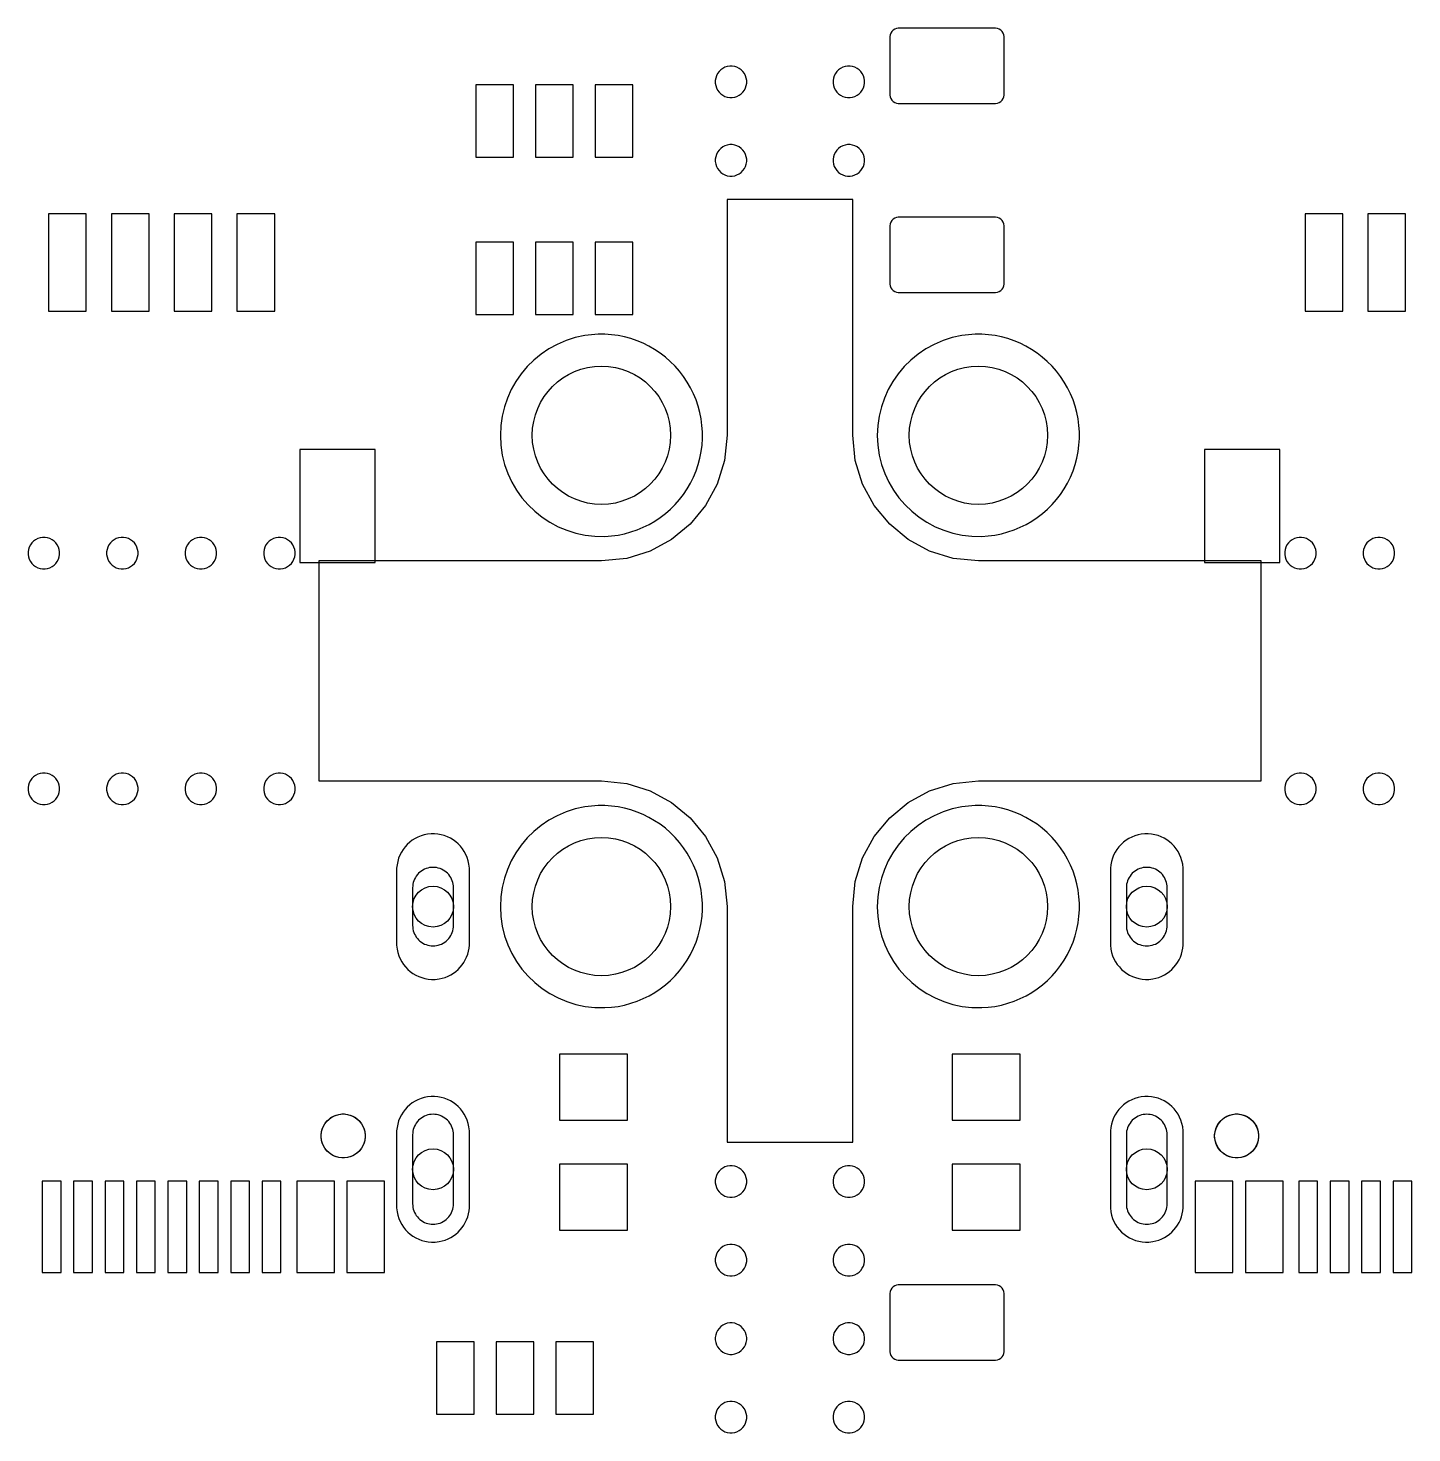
# Model space of a CAD drawing. Header units: millimetres. Extents: x 1 to 99, y 1.7 to 98.2.
# Drawn here: x 27.88 to 49.9, y 27.88 to 50.23 of the extents above; entities that cross this region are included whole.
import ezdxf

# ---------------------------------------------------------------- set-up
doc = ezdxf.new("R2010")
doc.units = ezdxf.units.MM

msp = doc.modelspace()

# ---------------------------------------------------------------- linework, layer by layer
at = {"layer": '16_copper'}
for points in [[(37.158, 42.149, 1), (36.842, 45.351), (36.738, 45.337, 0.936603), (37.053, 42.142)], [(43.158, 42.149, 1), (42.842, 45.351), (42.738, 45.337, 0.936603), (43.053, 42.142)], [(37.158, 34.649, 1), (36.842, 37.851), (36.738, 37.837, 0.936603), (37.053, 34.642)], [(43.158, 34.649, 1), (42.842, 37.851), (42.738, 37.837, 0.936603), (43.053, 34.642)], [(34.417, 35.099, 0.349916), (34.899, 35.638), (34.899, 36.862), (34.892, 36.926, 0.893656), (33.741, 36.862), (33.741, 35.638), (33.748, 35.574, 0.381721), (34.353, 35.092)], [(45.777, 35.099, 0.349916), (46.259, 35.638), (46.259, 36.862), (46.252, 36.926, 0.893656), (45.101, 36.862), (45.101, 35.638), (45.108, 35.574, 0.381721), (45.713, 35.092)], [(34.417, 30.919, 0.349916), (34.899, 31.458), (34.899, 32.682), (34.892, 32.746, 0.893656), (33.741, 32.682), (33.741, 31.458), (33.748, 31.394, 0.381721), (34.353, 30.912)], [(45.777, 30.919, 0.349916), (46.259, 31.458), (46.259, 32.682), (46.252, 32.746, 0.893656), (45.101, 32.682), (45.101, 31.458), (45.108, 31.394, 0.381721), (45.713, 30.912)]]:
    msp.add_lwpolyline(points, format="xyb", close=True, dxfattribs=at)
at = {"layer": '1_copper'}
for points in [[(43.304, 49.036), (43.331, 49.047), (43.356, 49.063), (43.377, 49.084), (43.393, 49.109), (43.404, 49.136), (43.41, 49.165), (43.41, 50.095), (43.404, 50.124), (43.393, 50.151), (43.377, 50.176), (43.356, 50.197), (43.331, 50.213), (43.304, 50.224), (43.275, 50.23), (41.725, 50.23), (41.696, 50.224), (41.669, 50.213), (41.644, 50.197), (41.623, 50.176), (41.607, 50.151), (41.596, 50.124), (41.59, 50.095), (41.59, 49.165), (41.596, 49.136), (41.607, 49.109), (41.623, 49.084), (41.644, 49.063), (41.669, 49.047), (41.696, 49.036), (41.725, 49.03), (43.275, 49.03)], [(35.6, 49.325), (35, 49.325), (35, 48.175), (35.6, 48.175)], [(36.55, 49.325), (35.95, 49.325), (35.95, 48.175), (36.55, 48.175)], [(37.5, 49.325), (36.9, 49.325), (36.9, 48.175), (37.5, 48.175)], [(28.8, 47.275), (28.2, 47.275), (28.2, 45.725), (28.8, 45.725)], [(29.8, 47.275), (29.2, 47.275), (29.2, 45.725), (29.8, 45.725)], [(30.8, 47.275), (30.2, 47.275), (30.2, 45.725), (30.8, 45.725)], [(31.8, 47.275), (31.2, 47.275), (31.2, 45.725), (31.8, 45.725)], [(43.304, 46.026), (43.331, 46.037), (43.356, 46.053), (43.377, 46.074), (43.393, 46.099), (43.404, 46.126), (43.41, 46.155), (43.41, 47.085), (43.404, 47.114), (43.393, 47.141), (43.377, 47.166), (43.356, 47.187), (43.331, 47.203), (43.304, 47.214), (43.275, 47.22), (41.725, 47.22), (41.696, 47.214), (41.669, 47.203), (41.644, 47.187), (41.623, 47.166), (41.607, 47.141), (41.596, 47.114), (41.59, 47.085), (41.59, 46.155), (41.596, 46.126), (41.607, 46.099), (41.623, 46.074), (41.644, 46.053), (41.669, 46.037), (41.696, 46.026), (41.725, 46.02), (43.275, 46.02)], [(48.8, 47.275), (48.2, 47.275), (48.2, 45.725), (48.8, 45.725)], [(49.8, 47.275), (49.2, 47.275), (49.2, 45.725), (49.8, 45.725)], [(35.6, 46.825), (35, 46.825), (35, 45.675), (35.6, 45.675)], [(36.55, 46.825), (35.95, 46.825), (35.95, 45.675), (36.55, 45.675)], [(37.5, 46.825), (36.9, 46.825), (36.9, 45.675), (37.5, 45.675)], [(33.4, 43.525), (32.2, 43.525), (32.2, 41.725), (33.4, 41.725)], [(47.8, 43.525), (46.6, 43.525), (46.6, 41.725), (47.8, 41.725)], [(37.415, 33.9), (36.335, 33.9), (36.335, 32.85), (37.415, 32.85)], [(43.665, 33.9), (42.585, 33.9), (42.585, 32.85), (43.665, 32.85)], [(37.415, 32.15), (36.335, 32.15), (36.335, 31.1), (37.415, 31.1)], [(43.665, 32.15), (42.585, 32.15), (42.585, 31.1), (43.665, 31.1)], [(28.4, 31.88), (28.1, 31.88), (28.1, 30.43), (28.4, 30.43)], [(28.9, 31.88), (28.6, 31.88), (28.6, 30.43), (28.9, 30.43)], [(29.4, 31.88), (29.1, 31.88), (29.1, 30.43), (29.4, 30.43)], [(29.9, 31.88), (29.6, 31.88), (29.6, 30.43), (29.9, 30.43)], [(30.4, 31.88), (30.1, 31.88), (30.1, 30.43), (30.4, 30.43)], [(30.9, 31.88), (30.6, 31.88), (30.6, 30.43), (30.9, 30.43)], [(31.4, 31.88), (31.1, 31.88), (31.1, 30.43), (31.4, 30.43)], [(31.9, 31.88), (31.6, 31.88), (31.6, 30.43), (31.9, 30.43)], [(32.75, 31.88), (32.15, 31.88), (32.15, 30.43), (32.75, 30.43)], [(33.55, 31.88), (32.95, 31.88), (32.95, 30.43), (33.55, 30.43)], [(47.05, 31.88), (46.45, 31.88), (46.45, 30.43), (47.05, 30.43)], [(47.85, 31.88), (47.25, 31.88), (47.25, 30.43), (47.85, 30.43)], [(48.4, 31.88), (48.1, 31.88), (48.1, 30.43), (48.4, 30.43)], [(48.9, 31.88), (48.6, 31.88), (48.6, 30.43), (48.9, 30.43)], [(49.4, 31.88), (49.1, 31.88), (49.1, 30.43), (49.4, 30.43)], [(49.9, 31.88), (49.6, 31.88), (49.6, 30.43), (49.9, 30.43)], [(43.304, 29.036), (43.331, 29.047), (43.356, 29.063), (43.377, 29.084), (43.393, 29.109), (43.404, 29.136), (43.41, 29.165), (43.41, 30.095), (43.404, 30.124), (43.393, 30.151), (43.377, 30.176), (43.356, 30.197), (43.331, 30.213), (43.304, 30.224), (43.275, 30.23), (41.725, 30.23), (41.696, 30.224), (41.669, 30.213), (41.644, 30.197), (41.623, 30.176), (41.607, 30.151), (41.596, 30.124), (41.59, 30.095), (41.59, 29.165), (41.596, 29.136), (41.607, 29.109), (41.623, 29.084), (41.644, 29.063), (41.669, 29.047), (41.696, 29.036), (41.725, 29.03), (43.275, 29.03)], [(34.975, 29.325), (34.375, 29.325), (34.375, 28.175), (34.975, 28.175)], [(35.925, 29.325), (35.325, 29.325), (35.325, 28.175), (35.925, 28.175)], [(36.875, 29.325), (36.275, 29.325), (36.275, 28.175), (36.875, 28.175)]]:
    msp.add_lwpolyline(points, close=True, dxfattribs=at)
for points in [[(37.158, 42.149, 1), (36.842, 45.351), (36.738, 45.337, 0.936603), (37.053, 42.142)], [(43.158, 42.149, 1), (42.842, 45.351), (42.738, 45.337, 0.936603), (43.053, 42.142)], [(37.158, 34.649, 1), (36.842, 37.851), (36.738, 37.837, 0.936603), (37.053, 34.642)], [(43.158, 34.649, 1), (42.842, 37.851), (42.738, 37.837, 0.936603), (43.053, 34.642)], [(34.417, 35.099, 0.349916), (34.899, 35.638), (34.899, 36.862), (34.892, 36.926, 0.893656), (33.741, 36.862), (33.741, 35.638), (33.748, 35.574, 0.381721), (34.353, 35.092)], [(45.777, 35.099, 0.349916), (46.259, 35.638), (46.259, 36.862), (46.252, 36.926, 0.893656), (45.101, 36.862), (45.101, 35.638), (45.108, 35.574, 0.381721), (45.713, 35.092)], [(34.417, 30.919, 0.349916), (34.899, 31.458), (34.899, 32.682), (34.892, 32.746, 0.893656), (33.741, 32.682), (33.741, 31.458), (33.748, 31.394, 0.381721), (34.353, 30.912)], [(45.777, 30.919, 0.349916), (46.259, 31.458), (46.259, 32.682), (46.252, 32.746, 0.893656), (45.101, 32.682), (45.101, 31.458), (45.108, 31.394, 0.381721), (45.713, 30.912)]]:
    msp.add_lwpolyline(points, format="xyb", close=True, dxfattribs=at)
at = {"layer": 'drills_NPTH'}
for centre in [(32.89, 32.6), (47.11, 32.6)]:
    msp.add_circle(centre, 0.35, dxfattribs=at)
at = {"layer": 'drills_PTH'}
for centre in [(34.32, 36.25), (45.68, 36.25), (34.32, 32.07), (45.68, 32.07)]:
    msp.add_circle(centre, 0.325, dxfattribs=at)
at = {"layer": 'drills_via_1_16'}
for centre in [(37, 43.75), (43, 43.75), (37, 36.25), (43, 36.25)]:
    msp.add_circle(centre, 1.1, dxfattribs=at)
at = {"layer": 'holes'}
for points in [[(39.312, 49.355), (39.312, 49.395), (39.306, 49.434), (39.294, 49.471), (39.276, 49.506), (39.253, 49.538), (39.225, 49.566), (39.194, 49.589), (39.158, 49.607), (39.121, 49.619), (39.082, 49.625), (39.043, 49.625), (39.004, 49.619), (38.967, 49.607), (38.931, 49.589), (38.9, 49.566), (38.872, 49.538), (38.849, 49.506), (38.831, 49.471), (38.819, 49.434), (38.812, 49.395), (38.812, 49.355), (38.819, 49.316), (38.831, 49.279), (38.849, 49.244), (38.872, 49.212), (38.9, 49.184), (38.931, 49.161), (38.967, 49.143), (39.004, 49.131), (39.043, 49.125), (39.082, 49.125), (39.121, 49.131), (39.158, 49.143), (39.194, 49.161), (39.225, 49.184), (39.253, 49.212), (39.276, 49.244), (39.294, 49.279), (39.306, 49.316), (39.312, 49.355)], [(41.188, 49.355), (41.188, 49.395), (41.181, 49.434), (41.169, 49.471), (41.151, 49.506), (41.128, 49.538), (41.1, 49.566), (41.069, 49.589), (41.033, 49.607), (40.996, 49.619), (40.957, 49.625), (40.918, 49.625), (40.879, 49.619), (40.842, 49.607), (40.806, 49.589), (40.775, 49.566), (40.747, 49.538), (40.724, 49.506), (40.706, 49.471), (40.694, 49.434), (40.688, 49.395), (40.688, 49.355), (40.694, 49.316), (40.706, 49.279), (40.724, 49.244), (40.747, 49.212), (40.775, 49.184), (40.806, 49.161), (40.842, 49.143), (40.879, 49.131), (40.918, 49.125), (40.957, 49.125), (40.996, 49.131), (41.033, 49.143), (41.069, 49.161), (41.1, 49.184), (41.128, 49.212), (41.151, 49.244), (41.169, 49.279), (41.181, 49.316), (41.188, 49.355)], [(39.312, 48.105), (39.312, 48.145), (39.306, 48.184), (39.294, 48.221), (39.276, 48.256), (39.253, 48.288), (39.225, 48.316), (39.194, 48.339), (39.158, 48.357), (39.121, 48.369), (39.082, 48.375), (39.043, 48.375), (39.004, 48.369), (38.967, 48.357), (38.931, 48.339), (38.9, 48.316), (38.872, 48.288), (38.849, 48.256), (38.831, 48.221), (38.819, 48.184), (38.812, 48.145), (38.812, 48.105), (38.819, 48.066), (38.831, 48.029), (38.849, 47.994), (38.872, 47.962), (38.9, 47.934), (38.931, 47.911), (38.967, 47.893), (39.004, 47.881), (39.043, 47.875), (39.082, 47.875), (39.121, 47.881), (39.158, 47.893), (39.194, 47.911), (39.225, 47.934), (39.253, 47.962), (39.276, 47.994), (39.294, 48.029), (39.306, 48.066), (39.312, 48.105)], [(41.188, 48.105), (41.188, 48.145), (41.181, 48.184), (41.169, 48.221), (41.151, 48.256), (41.128, 48.288), (41.1, 48.316), (41.069, 48.339), (41.033, 48.357), (40.996, 48.369), (40.957, 48.375), (40.918, 48.375), (40.879, 48.369), (40.842, 48.357), (40.806, 48.339), (40.775, 48.316), (40.747, 48.288), (40.724, 48.256), (40.706, 48.221), (40.694, 48.184), (40.688, 48.145), (40.688, 48.105), (40.694, 48.066), (40.706, 48.029), (40.724, 47.994), (40.747, 47.962), (40.775, 47.934), (40.806, 47.911), (40.842, 47.893), (40.879, 47.881), (40.918, 47.875), (40.957, 47.875), (40.996, 47.881), (41.033, 47.893), (41.069, 47.911), (41.1, 47.934), (41.128, 47.962), (41.151, 47.994), (41.169, 48.029), (41.181, 48.066), (41.188, 48.105)], [(32.5, 38.25), (37, 38.25), (37.402, 38.209), (37.777, 38.092), (38.116, 37.907), (38.412, 37.663), (38.657, 37.366), (38.842, 37.027), (38.959, 36.652), (39, 36.25), (39, 32.5), (41, 32.5), (41, 36.25), (41.041, 36.652), (41.158, 37.027), (41.343, 37.366), (41.588, 37.663), (41.884, 37.907), (42.223, 38.092), (42.598, 38.209), (43, 38.25), (47.5, 38.25), (47.5, 41.75), (43, 41.75), (42.598, 41.791), (42.224, 41.908), (41.884, 42.093), (41.588, 42.338), (41.343, 42.634), (41.158, 42.973), (41.041, 43.348), (41, 43.75), (41, 47.5), (39, 47.5), (39, 43.75), (38.959, 43.348), (38.842, 42.973), (38.657, 42.634), (38.412, 42.338), (38.116, 42.093), (37.777, 41.908), (37.402, 41.791), (37, 41.75), (32.5, 41.75), (32.5, 38.25)], [(28.375, 41.855), (28.375, 41.895), (28.369, 41.934), (28.357, 41.971), (28.339, 42.006), (28.316, 42.038), (28.288, 42.066), (28.256, 42.089), (28.221, 42.107), (28.184, 42.119), (28.145, 42.125), (28.105, 42.125), (28.066, 42.119), (28.029, 42.107), (27.994, 42.089), (27.962, 42.066), (27.934, 42.038), (27.911, 42.006), (27.893, 41.971), (27.881, 41.934), (27.875, 41.895), (27.875, 41.855), (27.881, 41.816), (27.893, 41.779), (27.911, 41.744), (27.934, 41.712), (27.962, 41.684), (27.994, 41.661), (28.029, 41.643), (28.066, 41.631), (28.105, 41.625), (28.145, 41.625), (28.184, 41.631), (28.221, 41.643), (28.256, 41.661), (28.288, 41.684), (28.316, 41.712), (28.339, 41.744), (28.357, 41.779), (28.369, 41.816), (28.375, 41.855)], [(29.625, 41.855), (29.625, 41.895), (29.619, 41.934), (29.607, 41.971), (29.589, 42.006), (29.566, 42.038), (29.538, 42.066), (29.506, 42.089), (29.471, 42.107), (29.434, 42.119), (29.395, 42.125), (29.355, 42.125), (29.316, 42.119), (29.279, 42.107), (29.244, 42.089), (29.212, 42.066), (29.184, 42.038), (29.161, 42.006), (29.143, 41.971), (29.131, 41.934), (29.125, 41.895), (29.125, 41.855), (29.131, 41.816), (29.143, 41.779), (29.161, 41.744), (29.184, 41.712), (29.212, 41.684), (29.244, 41.661), (29.279, 41.643), (29.316, 41.631), (29.355, 41.625), (29.395, 41.625), (29.434, 41.631), (29.471, 41.643), (29.506, 41.661), (29.538, 41.684), (29.566, 41.712), (29.589, 41.744), (29.607, 41.779), (29.619, 41.816), (29.625, 41.855)], [(30.875, 41.855), (30.875, 41.895), (30.869, 41.934), (30.857, 41.971), (30.839, 42.006), (30.816, 42.038), (30.788, 42.066), (30.756, 42.089), (30.721, 42.107), (30.684, 42.119), (30.645, 42.125), (30.605, 42.125), (30.566, 42.119), (30.529, 42.107), (30.494, 42.089), (30.462, 42.066), (30.434, 42.038), (30.411, 42.006), (30.393, 41.971), (30.381, 41.934), (30.375, 41.895), (30.375, 41.855), (30.381, 41.816), (30.393, 41.779), (30.411, 41.744), (30.434, 41.712), (30.462, 41.684), (30.494, 41.661), (30.529, 41.643), (30.566, 41.631), (30.605, 41.625), (30.645, 41.625), (30.684, 41.631), (30.721, 41.643), (30.756, 41.661), (30.788, 41.684), (30.816, 41.712), (30.839, 41.744), (30.857, 41.779), (30.869, 41.816), (30.875, 41.855)], [(32.125, 41.855), (32.125, 41.895), (32.119, 41.934), (32.107, 41.971), (32.089, 42.006), (32.066, 42.038), (32.038, 42.066), (32.006, 42.089), (31.971, 42.107), (31.934, 42.119), (31.895, 42.125), (31.855, 42.125), (31.816, 42.119), (31.779, 42.107), (31.744, 42.089), (31.712, 42.066), (31.684, 42.038), (31.661, 42.006), (31.643, 41.971), (31.631, 41.934), (31.625, 41.895), (31.625, 41.855), (31.631, 41.816), (31.643, 41.779), (31.661, 41.744), (31.684, 41.712), (31.712, 41.684), (31.744, 41.661), (31.779, 41.643), (31.816, 41.631), (31.855, 41.625), (31.895, 41.625), (31.934, 41.631), (31.971, 41.643), (32.006, 41.661), (32.038, 41.684), (32.066, 41.712), (32.089, 41.744), (32.107, 41.779), (32.119, 41.816), (32.125, 41.855)], [(48.375, 41.855), (48.375, 41.895), (48.369, 41.934), (48.357, 41.971), (48.339, 42.006), (48.316, 42.038), (48.288, 42.066), (48.256, 42.089), (48.221, 42.107), (48.184, 42.119), (48.145, 42.125), (48.105, 42.125), (48.066, 42.119), (48.029, 42.107), (47.994, 42.089), (47.962, 42.066), (47.934, 42.038), (47.911, 42.006), (47.893, 41.971), (47.881, 41.934), (47.875, 41.895), (47.875, 41.855), (47.881, 41.816), (47.893, 41.779), (47.911, 41.744), (47.934, 41.712), (47.962, 41.684), (47.994, 41.661), (48.029, 41.643), (48.066, 41.631), (48.105, 41.625), (48.145, 41.625), (48.184, 41.631), (48.221, 41.643), (48.256, 41.661), (48.288, 41.684), (48.316, 41.712), (48.339, 41.744), (48.357, 41.779), (48.369, 41.816), (48.375, 41.855)], [(49.625, 41.855), (49.625, 41.895), (49.619, 41.934), (49.607, 41.971), (49.589, 42.006), (49.566, 42.038), (49.538, 42.066), (49.506, 42.089), (49.471, 42.107), (49.434, 42.119), (49.395, 42.125), (49.355, 42.125), (49.316, 42.119), (49.279, 42.107), (49.244, 42.089), (49.212, 42.066), (49.184, 42.038), (49.161, 42.006), (49.143, 41.971), (49.131, 41.934), (49.125, 41.895), (49.125, 41.855), (49.131, 41.816), (49.143, 41.779), (49.161, 41.744), (49.184, 41.712), (49.212, 41.684), (49.244, 41.661), (49.279, 41.643), (49.316, 41.631), (49.355, 41.625), (49.395, 41.625), (49.434, 41.631), (49.471, 41.643), (49.506, 41.661), (49.538, 41.684), (49.566, 41.712), (49.589, 41.744), (49.607, 41.779), (49.619, 41.816), (49.625, 41.855)], [(28.375, 38.105), (28.375, 38.145), (28.369, 38.184), (28.357, 38.221), (28.339, 38.256), (28.316, 38.288), (28.288, 38.316), (28.256, 38.339), (28.221, 38.357), (28.184, 38.369), (28.145, 38.375), (28.105, 38.375), (28.066, 38.369), (28.029, 38.357), (27.994, 38.339), (27.962, 38.316), (27.934, 38.288), (27.911, 38.256), (27.893, 38.221), (27.881, 38.184), (27.875, 38.145), (27.875, 38.105), (27.881, 38.066), (27.893, 38.029), (27.911, 37.994), (27.934, 37.962), (27.962, 37.934), (27.994, 37.911), (28.029, 37.893), (28.066, 37.881), (28.105, 37.875), (28.145, 37.875), (28.184, 37.881), (28.221, 37.893), (28.256, 37.911), (28.288, 37.934), (28.316, 37.962), (28.339, 37.994), (28.357, 38.029), (28.369, 38.066), (28.375, 38.105)], [(29.625, 38.105), (29.625, 38.145), (29.619, 38.184), (29.607, 38.221), (29.589, 38.256), (29.566, 38.288), (29.538, 38.316), (29.506, 38.339), (29.471, 38.357), (29.434, 38.369), (29.395, 38.375), (29.355, 38.375), (29.316, 38.369), (29.279, 38.357), (29.244, 38.339), (29.212, 38.316), (29.184, 38.288), (29.161, 38.256), (29.143, 38.221), (29.131, 38.184), (29.125, 38.145), (29.125, 38.105), (29.131, 38.066), (29.143, 38.029), (29.161, 37.994), (29.184, 37.962), (29.212, 37.934), (29.244, 37.911), (29.279, 37.893), (29.316, 37.881), (29.355, 37.875), (29.395, 37.875), (29.434, 37.881), (29.471, 37.893), (29.506, 37.911), (29.538, 37.934), (29.566, 37.962), (29.589, 37.994), (29.607, 38.029), (29.619, 38.066), (29.625, 38.105)], [(30.875, 38.105), (30.875, 38.145), (30.869, 38.184), (30.857, 38.221), (30.839, 38.256), (30.816, 38.288), (30.788, 38.316), (30.756, 38.339), (30.721, 38.357), (30.684, 38.369), (30.645, 38.375), (30.605, 38.375), (30.566, 38.369), (30.529, 38.357), (30.494, 38.339), (30.462, 38.316), (30.434, 38.288), (30.411, 38.256), (30.393, 38.221), (30.381, 38.184), (30.375, 38.145), (30.375, 38.105), (30.381, 38.066), (30.393, 38.029), (30.411, 37.994), (30.434, 37.962), (30.462, 37.934), (30.494, 37.911), (30.529, 37.893), (30.566, 37.881), (30.605, 37.875), (30.645, 37.875), (30.684, 37.881), (30.721, 37.893), (30.756, 37.911), (30.788, 37.934), (30.816, 37.962), (30.839, 37.994), (30.857, 38.029), (30.869, 38.066), (30.875, 38.105)], [(32.125, 38.105), (32.125, 38.145), (32.119, 38.184), (32.107, 38.221), (32.089, 38.256), (32.066, 38.288), (32.038, 38.316), (32.006, 38.339), (31.971, 38.357), (31.934, 38.369), (31.895, 38.375), (31.855, 38.375), (31.816, 38.369), (31.779, 38.357), (31.744, 38.339), (31.712, 38.316), (31.684, 38.288), (31.661, 38.256), (31.643, 38.221), (31.631, 38.184), (31.625, 38.145), (31.625, 38.105), (31.631, 38.066), (31.643, 38.029), (31.661, 37.994), (31.684, 37.962), (31.712, 37.934), (31.744, 37.911), (31.779, 37.893), (31.816, 37.881), (31.855, 37.875), (31.895, 37.875), (31.934, 37.881), (31.971, 37.893), (32.006, 37.911), (32.038, 37.934), (32.066, 37.962), (32.089, 37.994), (32.107, 38.029), (32.119, 38.066), (32.125, 38.105)], [(48.375, 38.105), (48.375, 38.145), (48.369, 38.184), (48.357, 38.221), (48.339, 38.256), (48.316, 38.288), (48.288, 38.316), (48.256, 38.339), (48.221, 38.357), (48.184, 38.369), (48.145, 38.375), (48.105, 38.375), (48.066, 38.369), (48.029, 38.357), (47.994, 38.339), (47.962, 38.316), (47.934, 38.288), (47.911, 38.256), (47.893, 38.221), (47.881, 38.184), (47.875, 38.145), (47.875, 38.105), (47.881, 38.066), (47.893, 38.029), (47.911, 37.994), (47.934, 37.962), (47.962, 37.934), (47.994, 37.911), (48.029, 37.893), (48.066, 37.881), (48.105, 37.875), (48.145, 37.875), (48.184, 37.881), (48.221, 37.893), (48.256, 37.911), (48.288, 37.934), (48.316, 37.962), (48.339, 37.994), (48.357, 38.029), (48.369, 38.066), (48.375, 38.105)], [(49.625, 38.105), (49.625, 38.145), (49.619, 38.184), (49.607, 38.221), (49.589, 38.256), (49.566, 38.288), (49.538, 38.316), (49.506, 38.339), (49.471, 38.357), (49.434, 38.369), (49.395, 38.375), (49.355, 38.375), (49.316, 38.369), (49.279, 38.357), (49.244, 38.339), (49.212, 38.316), (49.184, 38.288), (49.161, 38.256), (49.143, 38.221), (49.131, 38.184), (49.125, 38.145), (49.125, 38.105), (49.131, 38.066), (49.143, 38.029), (49.161, 37.994), (49.184, 37.962), (49.212, 37.934), (49.244, 37.911), (49.279, 37.893), (49.316, 37.881), (49.355, 37.875), (49.395, 37.875), (49.434, 37.881), (49.471, 37.893), (49.506, 37.911), (49.538, 37.934), (49.566, 37.962), (49.589, 37.994), (49.607, 38.029), (49.619, 38.066), (49.625, 38.105)], [(33.995, 35.95), (33.996, 35.922), (34, 35.894), (34.006, 35.866), (34.015, 35.839), (34.025, 35.813), (34.039, 35.788), (34.054, 35.764), (34.071, 35.741), (34.09, 35.72), (34.111, 35.701), (34.134, 35.684), (34.157, 35.669), (34.183, 35.655), (34.209, 35.645), (34.236, 35.636), (34.264, 35.63), (34.292, 35.626), (34.32, 35.625), (34.348, 35.626), (34.376, 35.63), (34.404, 35.636), (34.431, 35.645), (34.457, 35.655), (34.483, 35.669), (34.506, 35.684), (34.529, 35.701), (34.55, 35.72), (34.569, 35.741), (34.586, 35.764), (34.601, 35.788), (34.615, 35.813), (34.625, 35.839), (34.634, 35.866), (34.64, 35.894), (34.644, 35.922), (34.645, 35.95), (34.645, 36.55), (34.644, 36.578), (34.64, 36.606), (34.634, 36.634), (34.625, 36.661), (34.615, 36.687), (34.601, 36.712), (34.586, 36.736), (34.569, 36.759), (34.55, 36.78), (34.529, 36.799), (34.506, 36.816), (34.483, 36.831), (34.457, 36.845), (34.431, 36.855), (34.404, 36.864), (34.376, 36.87), (34.348, 36.874), (34.32, 36.875), (34.292, 36.874), (34.264, 36.87), (34.236, 36.864), (34.209, 36.855), (34.183, 36.845), (34.157, 36.831), (34.134, 36.816), (34.111, 36.799), (34.09, 36.78), (34.071, 36.759), (34.054, 36.736), (34.039, 36.712), (34.025, 36.687), (34.015, 36.661), (34.006, 36.634), (34, 36.606), (33.996, 36.578), (33.995, 36.55), (33.995, 35.95)], [(45.355, 35.95), (45.356, 35.922), (45.36, 35.894), (45.366, 35.866), (45.375, 35.839), (45.385, 35.813), (45.399, 35.788), (45.414, 35.764), (45.431, 35.741), (45.45, 35.72), (45.471, 35.701), (45.494, 35.684), (45.518, 35.669), (45.543, 35.655), (45.569, 35.645), (45.596, 35.636), (45.624, 35.63), (45.652, 35.626), (45.68, 35.625), (45.708, 35.626), (45.736, 35.63), (45.764, 35.636), (45.791, 35.645), (45.817, 35.655), (45.843, 35.669), (45.866, 35.684), (45.889, 35.701), (45.91, 35.72), (45.929, 35.741), (45.946, 35.764), (45.961, 35.788), (45.975, 35.813), (45.985, 35.839), (45.994, 35.866), (46, 35.894), (46.004, 35.922), (46.005, 35.95), (46.005, 36.55), (46.004, 36.578), (46, 36.606), (45.994, 36.634), (45.985, 36.661), (45.975, 36.687), (45.961, 36.712), (45.946, 36.736), (45.929, 36.759), (45.91, 36.78), (45.889, 36.799), (45.866, 36.816), (45.843, 36.831), (45.817, 36.845), (45.791, 36.855), (45.764, 36.864), (45.736, 36.87), (45.708, 36.874), (45.68, 36.875), (45.652, 36.874), (45.624, 36.87), (45.596, 36.864), (45.569, 36.855), (45.543, 36.845), (45.518, 36.831), (45.494, 36.816), (45.471, 36.799), (45.45, 36.78), (45.431, 36.759), (45.414, 36.736), (45.399, 36.712), (45.385, 36.687), (45.375, 36.661), (45.366, 36.634), (45.36, 36.606), (45.356, 36.578), (45.355, 36.55), (45.355, 35.95)], [(32.54, 32.623), (32.546, 32.668), (32.558, 32.713), (32.575, 32.755), (32.598, 32.795), (32.626, 32.831), (32.659, 32.864), (32.695, 32.892), (32.735, 32.915), (32.777, 32.932), (32.822, 32.944), (32.867, 32.95), (32.913, 32.95), (32.958, 32.944), (33.003, 32.932), (33.045, 32.915), (33.085, 32.892), (33.121, 32.864), (33.154, 32.831), (33.182, 32.795), (33.205, 32.755), (33.222, 32.713), (33.234, 32.668), (33.24, 32.623), (33.24, 32.577), (33.234, 32.532), (33.222, 32.487), (33.205, 32.445), (33.182, 32.405), (33.154, 32.369), (33.121, 32.336), (33.085, 32.308), (33.045, 32.285), (33.003, 32.268), (32.958, 32.256), (32.913, 32.25), (32.867, 32.25), (32.822, 32.256), (32.777, 32.268), (32.735, 32.285), (32.695, 32.308), (32.659, 32.336), (32.626, 32.369), (32.598, 32.405), (32.575, 32.445), (32.558, 32.487), (32.546, 32.532), (32.54, 32.577), (32.54, 32.623)], [(33.995, 31.52), (33.996, 31.492), (34, 31.464), (34.006, 31.436), (34.015, 31.409), (34.025, 31.383), (34.039, 31.358), (34.054, 31.334), (34.071, 31.311), (34.09, 31.29), (34.111, 31.271), (34.134, 31.254), (34.157, 31.239), (34.183, 31.225), (34.209, 31.215), (34.236, 31.206), (34.264, 31.2), (34.292, 31.196), (34.32, 31.195), (34.348, 31.196), (34.376, 31.2), (34.404, 31.206), (34.431, 31.215), (34.457, 31.225), (34.483, 31.239), (34.506, 31.254), (34.529, 31.271), (34.55, 31.29), (34.569, 31.311), (34.586, 31.334), (34.601, 31.358), (34.615, 31.383), (34.625, 31.409), (34.634, 31.436), (34.64, 31.464), (34.644, 31.492), (34.645, 31.52), (34.645, 32.62), (34.644, 32.648), (34.64, 32.676), (34.634, 32.704), (34.625, 32.731), (34.615, 32.757), (34.601, 32.782), (34.586, 32.806), (34.569, 32.829), (34.55, 32.85), (34.529, 32.869), (34.506, 32.886), (34.483, 32.901), (34.457, 32.915), (34.431, 32.925), (34.404, 32.934), (34.376, 32.94), (34.348, 32.944), (34.32, 32.945), (34.292, 32.944), (34.264, 32.94), (34.236, 32.934), (34.209, 32.925), (34.183, 32.915), (34.157, 32.901), (34.134, 32.886), (34.111, 32.869), (34.09, 32.85), (34.071, 32.829), (34.054, 32.806), (34.039, 32.782), (34.025, 32.757), (34.015, 32.731), (34.006, 32.704), (34, 32.676), (33.996, 32.648), (33.995, 32.62), (33.995, 31.52)], [(45.355, 31.52), (45.356, 31.492), (45.36, 31.464), (45.366, 31.436), (45.375, 31.409), (45.385, 31.383), (45.399, 31.358), (45.414, 31.334), (45.431, 31.311), (45.45, 31.29), (45.471, 31.271), (45.494, 31.254), (45.518, 31.239), (45.543, 31.225), (45.569, 31.215), (45.596, 31.206), (45.624, 31.2), (45.652, 31.196), (45.68, 31.195), (45.708, 31.196), (45.736, 31.2), (45.764, 31.206), (45.791, 31.215), (45.817, 31.225), (45.843, 31.239), (45.866, 31.254), (45.889, 31.271), (45.91, 31.29), (45.929, 31.311), (45.946, 31.334), (45.961, 31.358), (45.975, 31.383), (45.985, 31.409), (45.994, 31.436), (46, 31.464), (46.004, 31.492), (46.005, 31.52), (46.005, 32.62), (46.004, 32.648), (46, 32.676), (45.994, 32.704), (45.985, 32.731), (45.975, 32.757), (45.961, 32.782), (45.946, 32.806), (45.929, 32.829), (45.91, 32.85), (45.889, 32.869), (45.866, 32.886), (45.843, 32.901), (45.817, 32.915), (45.791, 32.925), (45.764, 32.934), (45.736, 32.94), (45.708, 32.944), (45.68, 32.945), (45.652, 32.944), (45.624, 32.94), (45.596, 32.934), (45.569, 32.925), (45.543, 32.915), (45.518, 32.901), (45.494, 32.886), (45.471, 32.869), (45.45, 32.85), (45.431, 32.829), (45.414, 32.806), (45.399, 32.782), (45.385, 32.757), (45.375, 32.731), (45.366, 32.704), (45.36, 32.676), (45.356, 32.648), (45.355, 32.62), (45.355, 31.52)], [(46.76, 32.623), (46.766, 32.668), (46.778, 32.713), (46.795, 32.755), (46.818, 32.795), (46.846, 32.831), (46.879, 32.864), (46.915, 32.892), (46.955, 32.915), (46.997, 32.932), (47.042, 32.944), (47.087, 32.95), (47.133, 32.95), (47.178, 32.944), (47.223, 32.932), (47.265, 32.915), (47.305, 32.892), (47.341, 32.864), (47.374, 32.831), (47.402, 32.795), (47.425, 32.755), (47.442, 32.713), (47.454, 32.668), (47.46, 32.623), (47.46, 32.577), (47.454, 32.532), (47.442, 32.487), (47.425, 32.445), (47.402, 32.405), (47.374, 32.369), (47.341, 32.336), (47.305, 32.308), (47.265, 32.285), (47.223, 32.268), (47.178, 32.256), (47.133, 32.25), (47.087, 32.25), (47.042, 32.256), (46.997, 32.268), (46.955, 32.285), (46.915, 32.308), (46.879, 32.336), (46.846, 32.369), (46.818, 32.405), (46.795, 32.445), (46.778, 32.487), (46.766, 32.532), (46.76, 32.577), (46.76, 32.623)], [(39.312, 31.855), (39.312, 31.895), (39.306, 31.934), (39.294, 31.971), (39.276, 32.006), (39.253, 32.038), (39.225, 32.066), (39.194, 32.089), (39.158, 32.107), (39.121, 32.119), (39.082, 32.125), (39.043, 32.125), (39.004, 32.119), (38.967, 32.107), (38.931, 32.089), (38.9, 32.066), (38.872, 32.038), (38.849, 32.006), (38.831, 31.971), (38.819, 31.934), (38.812, 31.895), (38.812, 31.855), (38.819, 31.816), (38.831, 31.779), (38.849, 31.744), (38.872, 31.712), (38.9, 31.684), (38.931, 31.661), (38.967, 31.643), (39.004, 31.631), (39.043, 31.625), (39.082, 31.625), (39.121, 31.631), (39.158, 31.643), (39.194, 31.661), (39.225, 31.684), (39.253, 31.712), (39.276, 31.744), (39.294, 31.779), (39.306, 31.816), (39.312, 31.855)], [(41.188, 31.855), (41.188, 31.895), (41.181, 31.934), (41.169, 31.971), (41.151, 32.006), (41.128, 32.038), (41.1, 32.066), (41.069, 32.089), (41.033, 32.107), (40.996, 32.119), (40.957, 32.125), (40.918, 32.125), (40.879, 32.119), (40.842, 32.107), (40.806, 32.089), (40.775, 32.066), (40.747, 32.038), (40.724, 32.006), (40.706, 31.971), (40.694, 31.934), (40.688, 31.895), (40.688, 31.855), (40.694, 31.816), (40.706, 31.779), (40.724, 31.744), (40.747, 31.712), (40.775, 31.684), (40.806, 31.661), (40.842, 31.643), (40.879, 31.631), (40.918, 31.625), (40.957, 31.625), (40.996, 31.631), (41.033, 31.643), (41.069, 31.661), (41.1, 31.684), (41.128, 31.712), (41.151, 31.744), (41.169, 31.779), (41.181, 31.816), (41.188, 31.855)], [(39.312, 30.605), (39.312, 30.645), (39.306, 30.684), (39.294, 30.721), (39.276, 30.756), (39.253, 30.788), (39.225, 30.816), (39.194, 30.839), (39.158, 30.857), (39.121, 30.869), (39.082, 30.875), (39.043, 30.875), (39.004, 30.869), (38.967, 30.857), (38.931, 30.839), (38.9, 30.816), (38.872, 30.788), (38.849, 30.756), (38.831, 30.721), (38.819, 30.684), (38.812, 30.645), (38.812, 30.605), (38.819, 30.566), (38.831, 30.529), (38.849, 30.494), (38.872, 30.462), (38.9, 30.434), (38.931, 30.411), (38.967, 30.393), (39.004, 30.381), (39.043, 30.375), (39.082, 30.375), (39.121, 30.381), (39.158, 30.393), (39.194, 30.411), (39.225, 30.434), (39.253, 30.462), (39.276, 30.494), (39.294, 30.529), (39.306, 30.566), (39.312, 30.605)], [(41.188, 30.605), (41.188, 30.645), (41.181, 30.684), (41.169, 30.721), (41.151, 30.756), (41.128, 30.788), (41.1, 30.816), (41.069, 30.839), (41.033, 30.857), (40.996, 30.869), (40.957, 30.875), (40.918, 30.875), (40.879, 30.869), (40.842, 30.857), (40.806, 30.839), (40.775, 30.816), (40.747, 30.788), (40.724, 30.756), (40.706, 30.721), (40.694, 30.684), (40.688, 30.645), (40.688, 30.605), (40.694, 30.566), (40.706, 30.529), (40.724, 30.494), (40.747, 30.462), (40.775, 30.434), (40.806, 30.411), (40.842, 30.393), (40.879, 30.381), (40.918, 30.375), (40.957, 30.375), (40.996, 30.381), (41.033, 30.393), (41.069, 30.411), (41.1, 30.434), (41.128, 30.462), (41.151, 30.494), (41.169, 30.529), (41.181, 30.566), (41.188, 30.605)], [(39.312, 29.355), (39.312, 29.395), (39.306, 29.434), (39.294, 29.471), (39.276, 29.506), (39.253, 29.538), (39.225, 29.566), (39.194, 29.589), (39.158, 29.607), (39.121, 29.619), (39.082, 29.625), (39.043, 29.625), (39.004, 29.619), (38.967, 29.607), (38.931, 29.589), (38.9, 29.566), (38.872, 29.538), (38.849, 29.506), (38.831, 29.471), (38.819, 29.434), (38.812, 29.395), (38.812, 29.355), (38.819, 29.316), (38.831, 29.279), (38.849, 29.244), (38.872, 29.212), (38.9, 29.184), (38.931, 29.161), (38.967, 29.143), (39.004, 29.131), (39.043, 29.125), (39.082, 29.125), (39.121, 29.131), (39.158, 29.143), (39.194, 29.161), (39.225, 29.184), (39.253, 29.212), (39.276, 29.244), (39.294, 29.279), (39.306, 29.316), (39.312, 29.355)], [(41.188, 29.355), (41.188, 29.395), (41.181, 29.434), (41.169, 29.471), (41.151, 29.506), (41.128, 29.538), (41.1, 29.566), (41.069, 29.589), (41.033, 29.607), (40.996, 29.619), (40.957, 29.625), (40.918, 29.625), (40.879, 29.619), (40.842, 29.607), (40.806, 29.589), (40.775, 29.566), (40.747, 29.538), (40.724, 29.506), (40.706, 29.471), (40.694, 29.434), (40.688, 29.395), (40.688, 29.355), (40.694, 29.316), (40.706, 29.279), (40.724, 29.244), (40.747, 29.212), (40.775, 29.184), (40.806, 29.161), (40.842, 29.143), (40.879, 29.131), (40.918, 29.125), (40.957, 29.125), (40.996, 29.131), (41.033, 29.143), (41.069, 29.161), (41.1, 29.184), (41.128, 29.212), (41.151, 29.244), (41.169, 29.279), (41.181, 29.316), (41.188, 29.355)], [(39.312, 28.105), (39.312, 28.145), (39.306, 28.184), (39.294, 28.221), (39.276, 28.256), (39.253, 28.288), (39.225, 28.316), (39.194, 28.339), (39.158, 28.357), (39.121, 28.369), (39.082, 28.375), (39.043, 28.375), (39.004, 28.369), (38.967, 28.357), (38.931, 28.339), (38.9, 28.316), (38.872, 28.288), (38.849, 28.256), (38.831, 28.221), (38.819, 28.184), (38.812, 28.145), (38.812, 28.105), (38.819, 28.066), (38.831, 28.029), (38.849, 27.994), (38.872, 27.962), (38.9, 27.934), (38.931, 27.911), (38.967, 27.893), (39.004, 27.881), (39.043, 27.875), (39.082, 27.875), (39.121, 27.881), (39.158, 27.893), (39.194, 27.911), (39.225, 27.934), (39.253, 27.962), (39.276, 27.994), (39.294, 28.029), (39.306, 28.066), (39.312, 28.105)], [(41.188, 28.105), (41.188, 28.145), (41.181, 28.184), (41.169, 28.221), (41.151, 28.256), (41.128, 28.288), (41.1, 28.316), (41.069, 28.339), (41.033, 28.357), (40.996, 28.369), (40.957, 28.375), (40.918, 28.375), (40.879, 28.369), (40.842, 28.357), (40.806, 28.339), (40.775, 28.316), (40.747, 28.288), (40.724, 28.256), (40.706, 28.221), (40.694, 28.184), (40.688, 28.145), (40.688, 28.105), (40.694, 28.066), (40.706, 28.029), (40.724, 27.994), (40.747, 27.962), (40.775, 27.934), (40.806, 27.911), (40.842, 27.893), (40.879, 27.881), (40.918, 27.875), (40.957, 27.875), (40.996, 27.881), (41.033, 27.893), (41.069, 27.911), (41.1, 27.934), (41.128, 27.962), (41.151, 27.994), (41.169, 28.029), (41.181, 28.066), (41.188, 28.105)]]:
    msp.add_lwpolyline(points, close=True, dxfattribs=at)

doc.saveas('drawing.dxf')
